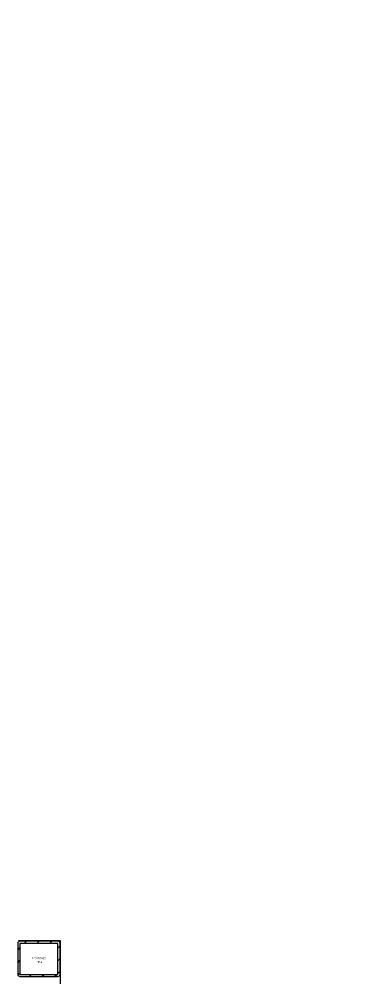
# Model space of a CAD drawing. Header units: millimetres. Extents: x -853320 to 19484, y -510814 to 9708.
# Drawn here: x 6157 to 6406, y 3113 to 3792 of the extents above; entities that cross this region are included whole.
import ezdxf
from ezdxf import colors
from ezdxf.entities.mleader import LeaderData, LeaderLine
from ezdxf.math import Vec2, Vec3

# ---------------------------------------------------------------- set-up
doc = ezdxf.new("R2010")
doc.units = ezdxf.units.MM
doc.layers.add('DS_ST_quote 1_50', color=7, linetype='Continuous')
doc.layers.add('F_ARREDI', color=7, linetype='Continuous', lineweight=5)
doc.layers.add('F_ELETTRODOMESTICI', color=40, linetype='Continuous', lineweight=5)
doc.layers.add('F_PARETI_slider', color=1, linetype='Continuous', lineweight=5, true_color=0xff0000)
doc.styles.add('ARIAL', font='arial.ttf')
doc.styles.add('DANZI-DIDASCALIE', font='Yu Gothic UI Light.ttf', dxfattribs={"height": 30})
doc.styles.add('Tahoma', font='tahoma.ttf')
doc.dimstyles.new('ISO-100', dxfattribs={"dimtxt": 100, "dimasz": 5, "dimexe": 0.25, "dimexo": 6, "dimgap": 6, "dimtad": 1, "dimtxsty": 'ARIAL', "dimblk": 'ARCHTICK', "dimcen": 2.5, "dimdle": 15, "dimse1": 1, "dimse2": 1, "dimclrd": 256, "dimclre": 256, "dimclrt": 256, "dimadec": 0, "dimazin": 0, "dimtfac": 1, "dimtmove": 0, "dimatfit": 3, "dimldrblk": 'ARCHTICK', "dimfxl": 1, "dimlwd": -1, "dimlwe": -1, "dimarcsym": 0})

# ---------------------------------------------------------------- blocks, each defined once
blk = doc.blocks.new('_Dot')
at = {"color": 0, "linetype": 'ByBlock', "lineweight": -2}
blk.add_line((-0.5, 0), (-1, 0), dxfattribs=at)
at = {"color": 0, "linetype": 'ByBlock', "const_width": 0.5}
blk.add_lwpolyline([(-0.25, 0, 1), (0.25, 0, 1)], format="xyb", close=True, dxfattribs=at)
blk = doc.blocks.new('SLIDER piccola_lato ingresso_pianta_rev.01')
at = {"lineweight": 9}
h = blk.add_hatch(dxfattribs=at)
h.set_pattern_fill('ANSI31', color=1, scale=2, angle=180)
h.set_pattern_definition([(225, (1292560.588, 477379.844), (4.49012806, -4.49012806), [])])
edge = h.paths.add_edge_path()
edge.add_line((830454.03, 513950.5), (830454.03, 513972.5))
edge.add_arc((830452.53, 513972.5), 1.5, 0, 90)
edge.add_line((830452.53, 513974), (830425.53, 513974))
edge.add_arc((830425.53, 513972.5), 1.5, 90, 180)
edge.add_line((830424.03, 513972.5), (830424.03, 513950.5))
edge.add_arc((830425.53, 513950.5), 1.5, 180, 270)
edge.add_line((830425.53, 513949), (830452.53, 513949))
edge.add_arc((830452.53, 513950.5), 1.5, 270, 360)
h.paths.add_polyline_path([(830452.53, 513950.5), (830452.53, 513972.5), (830425.53, 513972.5), (830425.53, 513950.5)], flags=16)
blk.add_line((830424.53, 513974.5), (830454.03, 513974.5), dxfattribs=at)
at = {"linetype": 'ByBlock', "lineweight": 9}
blk.add_line((830454.03, 513974.5), (830454.03, 513940.5), dxfattribs=at)
at = {"color": 1, "lineweight": 9}
blk.add_lwpolyline([(830454.03, 513950.5), (830454.03, 513972.5, 0.414214), (830452.53, 513974), (830425.53, 513974, 0.414214), (830424.03, 513972.5), (830424.03, 513950.5, 0.414214), (830425.53, 513949), (830452.53, 513949, 0.414214)], format="xyb", close=True, dxfattribs=at)
blk.add_lwpolyline([(830452.53, 513950.5), (830452.53, 513972.5), (830425.53, 513972.5), (830425.53, 513950.5)], close=True, dxfattribs=at)
at = {"color": 30, "lineweight": 9, "insert": (830439.09, 513960.68), "char_height": 1.5, "width": 10.3624, "attachment_point": 5, "rotation": 180, "style": 'Tahoma', "bg_fill": 3, "box_fill_scale": 1.1, "bg_fill_color": 256, "bg_fill_true_color": 13158600, "bg_fill_transparency": 0}
blk.add_mtext('Tub. \\P{\\C6;30}x25x1,5', dxfattribs=at)
blk = doc.blocks.new('_ArchTick')
at = {"color": 0, "linetype": 'ByBlock', "const_width": 0.15}
blk.add_lwpolyline([(-0.5, -0.5), (0.5, 0.5)], dxfattribs=at)
blk = doc.blocks.new('*D146')
at = {"layer": 'Defpoints', "color": 0, "transparency": 16777216}
for p in [(5588.56, 7348.81), (19268.52, 2810.66), (19483.82, 2810.66)]:
    blk.add_point(p, dxfattribs=at)
at = {"layer": 'DS_ST_quote 1_50', "transparency": 16777216}
blk.add_line((19268.52, 7363.81), (19268.52, 2795.66), dxfattribs=at)
at = {"layer": 'DS_ST_quote 1_50', "transparency": 16777216, "xscale": 5, "yscale": 5, "zscale": 5}
for p, rotation in [((19268.52, 7348.81), 90), ((19268.52, 2810.66), 270)]:
    blk.add_blockref('_ArchTick', p, dxfattribs=dict(at, rotation=rotation))
at = {"layer": 'DS_ST_quote 1_50', "transparency": 16777216, "insert": (19202.43, 5079.74), "char_height": 100, "attachment_point": 5, "rotation": 90, "style": 'ARIAL'}
blk.add_mtext('4538,15', dxfattribs=at)
blk = doc.blocks.new('BAGNO-LAVANDERIA_pianta_sol.B')
at = {"layer": 'F_ELETTRODOMESTICI', "color": 5, "ltscale": 5}
ml = blk.add_multileader_mtext('Standard', dxfattribs=at)
ml.set_content('{\\fYu Gothic UI Light|b0|i0|c128|p34;BASAMENTO c/cassetto} ditta MIELE art.WTS 610', color=5, style='DANZI-DIDASCALIE')
ml.set_leader_properties(color=256, linetype='ByLayer', lineweight=-1)
ml.set_arrow_properties(name='DOT')
ml.build(insert=Vec2(0, 0))
ml.multileader.update_dxf_attribs({"arrow_head_size": 5, "scale": 5})
ctx = ml.context
ctx.base_point, ctx.scale, ctx.char_height, ctx.arrow_head_size, ctx.landing_gap_size, ctx.plane_origin, ctx.plane_x_axis, ctx.plane_y_axis = Vec3(865728.96, 518190.64), 5, 25, 5, 10, Vec3(865691.99, 518253.27), Vec3(0, -1), Vec3(1, 0)
notes = []
notes.append((ctx, [(0, (0, 0, 0), (0, 0), (1, 0), 1, [])]))
ctx.mtext.insert, ctx.mtext.text_direction, ctx.mtext.rotation, ctx.mtext.width, ctx.mtext.flow_direction = Vec3(865741.68, 518180.64), Vec3(0, -1), 4.712389, 471.5743, 5
ml = blk.add_multileader_mtext('Standard', dxfattribs=at)
ml.set_content('{\\fYu Gothic UI Light|b0|i0|c128|p34;LAVASCIUGA} ditta MIELE art.WTD165 WPM 8/5kg', color=5, style='DANZI-DIDASCALIE')
ml.set_leader_properties(color=256, linetype='ByLayer', lineweight=-1)
ml.set_arrow_properties(name='DOT')
ml.build(insert=Vec2(0, 0))
ml.multileader.update_dxf_attribs({"arrow_head_size": 5, "scale": 5})
ctx = ml.context
ctx.base_point, ctx.scale, ctx.char_height, ctx.arrow_head_size, ctx.landing_gap_size, ctx.plane_origin, ctx.plane_x_axis, ctx.plane_y_axis = Vec3(865852.82, 518185.28), 5, 25, 5, 10, Vec3(865819.83, 518247.92), Vec3(0, -1), Vec3(1, 0)
notes.append((ctx, [(0, (0, 0, 0), (0, 0), (1, 0), 1, [])]))
ctx.mtext.insert, ctx.mtext.text_direction, ctx.mtext.rotation, ctx.mtext.width, ctx.mtext.flow_direction = Vec3(865869.52, 518175.28), Vec3(0, -1), 4.712389, 377.0167, 5
for ctx, leaders in notes:
    for number, flags, end, landing, length, lines in leaders:
        leader = LeaderData()
        leader.index, (leader.has_last_leader_line, leader.has_dogleg_vector, leader.attachment_direction) = number, flags
        leader.last_leader_point, leader.dogleg_vector, leader.dogleg_length = Vec3(end), Vec3(landing), length
        for number, points, colour, breaks in lines:
            line = LeaderLine()
            line.index, line.vertices, line.color, line.breaks = number, Vec3.list(points), colors.encode_raw_color(colour), breaks
            leader.lines.append(line)
        ctx.leaders.append(leader)

msp = doc.modelspace()

# ---------------------------------------------------------------- block references
at = {"layer": 'F_ARREDI', "color": 2, "lineweight": 5}
msp.add_blockref('BAGNO-LAVANDERIA_pianta_sol.B', (-853319.899, -510814.178), dxfattribs=at)

# ---------------------------------------------------------------- next in the draw order: block references
at = {"layer": 'F_PARETI_slider', "linetype": 'ByBlock', "lineweight": 13}
msp.add_blockref('SLIDER piccola_lato ingresso_pianta_rev.01', (-824267.661, -510835.683), dxfattribs=at)

# ---------------------------------------------------------------- next in the draw order: dimensions: what is measured, and where the dimension line sits
at = {"layer": 'DS_ST_quote 1_50', "color": 4}
dim = msp.add_linear_dim(base=(19268.5243, 2810.6601), p1=(5588.556, 7348.8148), p2=(19483.824, 2810.6601), angle=90, dimstyle='ISO-100', dxfattribs=at)
dim.commit()
dim.dimension.update_dxf_attribs({"geometry": '*D146', "text_midpoint": (19202.4288, 5079.7375)})

doc.saveas('drawing.dxf')
